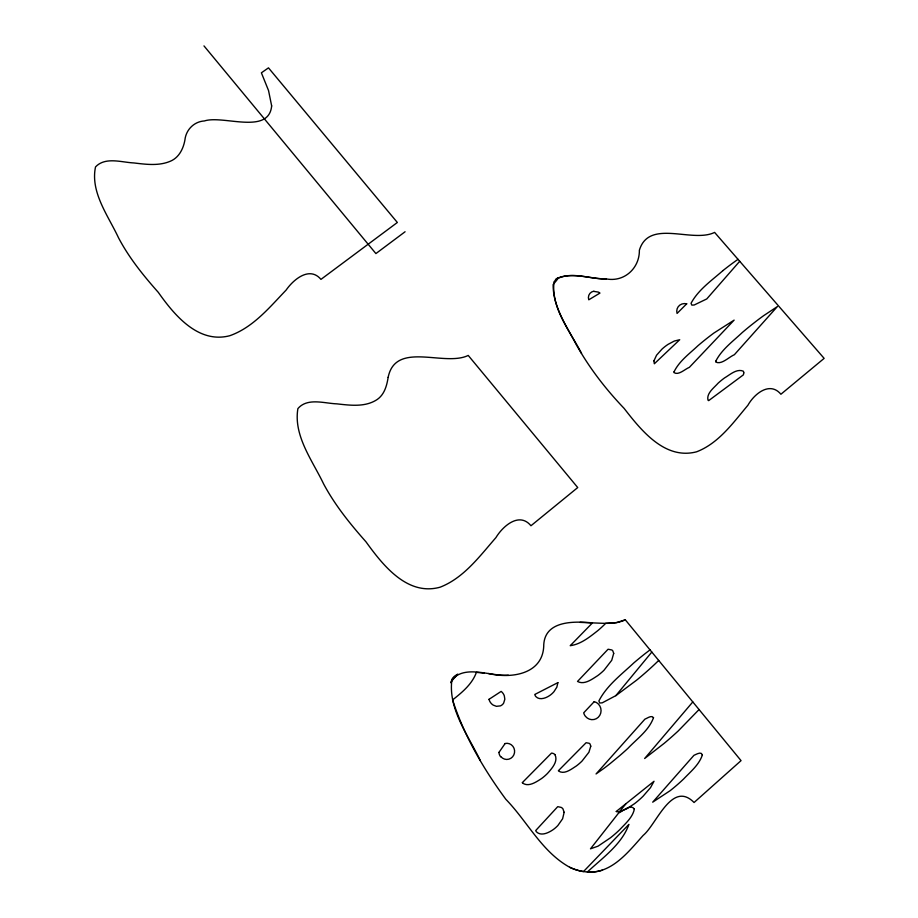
<?xml version="1.0" encoding="UTF-8"?>
<svg xmlns="http://www.w3.org/2000/svg" width="918" height="918" viewBox="0 0 918 918"><rect width="100%" height="100%" fill="white"/><g stroke="black" fill="none" stroke-linecap="round" stroke-linejoin="round"><path stroke-width="1.38" d="M498.944 752.416L504.992 743.706M616.265 811.569A6.449 6.139 80.8 0 0 619.684 811.501L625.881 803.778M650.024 649.887L645.859 653.065A390.586 355.323 74.7 0 0 633.73 662.991C621.302 674.673 606.764 685.528 598.88 700.973L599.729 703.016L602.242 702.832L615.84 695.649L651.814 652.067M699.057 709.545L678.241 730.946A388.647 381.762 4.2 0 1 664.15 743.362L644.643 758.509L692.803 701.937M739.713 261.274L706.768 298.935L694.192 305.005L691.851 305.12L691.036 303.307C698.3 289.721 711.657 280.552 722.994 270.558M522.285 782.675L551.5 753.116A5.451 5.256 84.2 0 1 555.126 754.757M686.71 303.801L677.059 313.44A8.411 7.941 32 0 1 686.71 303.824M658.711 660.455L654.913 664.104A347.36 339.476 5.6 0 1 636.53 680.227L615.84 695.649M616.299 811.443L654.029 781.264L650.495 787.678L643.036 796.285A91.089 87.761 79.1 0 1 634.418 803.755L626.409 808.976L619.719 811.615M405.079 231.761L375.898 253.575L203.98 45.9M738.015 259.324L734.17 262.055A350.332 322.264 52.3 0 0 722.994 270.558M488.996 699.332L501.148 691.403A9.719 9.467 87.9 0 1 504.303 695.81L504.831 699.229L503.649 703.119A7.16 6.977 87.5 0 1 500.379 705.885L496.42 706.321L493.241 705.127A9.65 9.409 87.3 0 1 489.007 699.344M625.307 619.811L616.621 622.611L605.685 623.345A113.166 111.503 52 0 1 597.939 630.528C589.712 636.966 580.91 644.252 570.227 645.687L592.466 622.897C603.401 623.173 615.117 624.722 625.307 619.811L741.044 760.632L694.065 802.504C671.907 779.979 656.577 824.353 643.197 835.38C628.589 851.583 611.801 873.833 587.359 872.008C602.61 857.779 621.934 844.273 628.887 824.41L583.469 871.584A52.865 50.306 83.6 0 1 569.653 867.246C541.781 851.789 527.471 821.564 505.841 799.303C483.579 769.032 464.141 735.857 452.585 699.941C462.087 692.401 472.219 684.082 476.385 672.378L484.383 673.078M602.483 870.149C591.708 873.695 579.763 872.1 569.642 867.258M593.889 291.396L598.295 292.085A8.583 8.17 25.3 0 1 599.959 293.072L588.771 299.807A7.046 6.713 25.3 0 1 593.831 291.178M488.468 673.514C511.957 679.068 543.731 673.984 543.766 644.539C545.269 620.442 574.094 621.165 592.466 622.897L580.038 622.358M606.396 278.934C624.665 282.308 639.685 267.815 639.364 250.258C649.003 218.358 692.275 243.454 714.606 232.403L824.135 358.376L780.908 394.247C769.858 380.97 754.252 393.891 747.906 405.251C733.149 422.762 718.714 443.302 696.601 451.805C664.896 460.136 641.269 430.462 624.102 408.372C605.708 389.14 589.39 367.992 576.355 344.755C566.509 325.89 552.934 306.635 553.129 284.58C555.505 281.585 561.059 275.595 555.482 279.692C570.824 270.443 589.677 279.439 606.396 278.934C590.09 279.015 572.889 271.854 557.146 278.292L554.036 281.769C550.823 308.035 570.067 331.1 581.519 353.35M508.308 675.166C490.407 676.704 465.919 664.322 451.954 679.572A13.185 12.898 -87 0 0 450.945 682.797C452.138 678.781 463.165 670.324 454.651 676.107A10.316 10.087 -86.5 0 0 451.954 679.572C447.777 708.627 468.26 735.421 480.275 760.494M522.445 782.905C528.366 787.541 536.341 781.918 541.551 778.556A50.72 49.102 87.5 0 0 547.484 773.438C551.695 768.63 558.316 761.665 555.046 754.837M500.643 756.776A7.826 7.562 89.1 0 1 498.944 752.404M504.946 743.523A8.09 7.814 89 0 1 514.023 748.285A8.09 7.814 89 0 1 510.878 758.279A8.09 7.814 89 0 1 500.849 756.604M564.145 812.327L562.608 818.787L557.903 825.477A33.553 32.141 87.9 0 1 553.095 829.688C548.574 832.787 541.172 836.482 536.468 831.857A5.278 5.026 88.4 0 1 535.71 830.538L557.742 806.647L561.173 807.404A5.416 5.175 86 0 1 562.906 808.804L564.145 812.327M613.706 653.375L611.732 660.294L604.033 670.209A60.921 59.475 69.3 0 1 597.675 675.648C592.041 679.228 584.307 685.207 577.514 681.443L608.072 649.233L611.767 649.955A3.764 3.649 69 0 1 612.788 650.828L613.706 653.375M557.88 682.636L556.847 687.157L553.956 691.69A22.916 22.33 79.4 0 1 549.48 695.672C545.671 698.242 539.474 700.457 535.802 696.555A5.336 5.187 80.7 0 1 534.792 694.456L557.88 682.636M743.787 372.846L743.396 374.842L708.685 400.615A2.088 1.985 39.3 0 1 707.973 400.076C706.355 393.191 714.078 387.775 718.14 383.15A85.695 80.807 45 0 1 724.566 377.906C729.936 374.785 736.718 368.382 743.247 371.159A1.962 1.847 38.6 0 1 743.534 371.606L743.787 372.846M590.767 746.185L588.92 752.244L582.058 761.033A56.48 54.678 82.5 0 1 576.355 765.968C571.489 769.032 564.455 774.872 558.672 771.097A2.972 2.846 83.8 0 1 558.408 770.707L586.12 742.708L589.184 743.282A3.075 2.961 79.7 0 1 590.022 743.993L590.767 746.185M674.053 371.813L674.019 372.616C678.609 375.657 684.943 369.059 689.372 367.349L734.136 320.118L713.894 333.039A328.793 304.156 55.6 0 0 697.932 345.742C689.441 353.751 679.228 361.095 674.053 371.813M653.513 717.646C649.049 730.361 636.84 738.887 627.832 748.434A329.746 326.751 -5.8 0 1 619.73 755.629L610.263 763.478A266.197 265.704 55.5 0 1 603.78 768.469L596.057 773.954L644.918 719.138C647.27 718.346 651.573 714.778 653.513 717.646M271.659 105.914C268.848 135.29 223.189 114.842 204.404 120.947C194.031 121.543 185.964 129.84 184.931 139.915C183.371 148.739 178.964 157.758 170.174 161.304C158.688 166.135 145.893 164.368 133.902 162.945C121.474 162.371 105.306 156.553 95.518 166.927C90.171 192.252 108.267 215.799 118.514 237.785C129.059 257.855 143.334 275.48 158.309 292.372C174.466 315.218 198.265 343.975 229.798 335.713C253.116 327.496 269.525 307.369 286.141 290.054C293.576 279.336 309.687 265.933 320.956 279.382L397.345 222.477L268.481 67.852L261.389 72.82L268.538 90.549L271.659 105.914M715.799 361.153L715.73 362.025C721.559 365.066 728.926 356.964 734.377 354.704L777.397 306.543L763.558 315.735A355.828 325.752 55.4 0 0 756.191 321.22L750.844 325.42A404.035 368.026 57 0 0 742.387 332.431C732.977 341.301 721.755 349.414 715.799 361.153M634.338 809.16C632.582 817.582 625.342 823.607 619.742 829.677A131.802 127.499 84.7 0 1 610.504 837.767L598.02 846.178L590.492 848.817L618.548 813.107C622.565 811.271 631.045 803.468 634.338 809.16M653.937 360.831L654.316 363.792L679.71 339.729L674.351 341.037L668.166 344.307A51.683 49.113 37.8 0 0 661.924 349.173L656.554 355.22L653.937 360.831M388.153 377.321C386.845 385.514 384.539 394.315 377.355 399.387C365.467 407.443 350.24 405.331 336.803 403.851C324.203 403.381 307.381 397.46 297.891 408.613C293.312 435.798 312.464 460.538 323.652 483.993C334.99 505.198 350.102 523.891 365.972 541.804C382.909 565.236 407.305 596.344 440.17 587.176C463.888 577.915 479.689 556.193 495.915 537.615C502.88 526.094 519.29 511.567 530.96 525.75L577.732 487.561L468.226 355.427C444.496 367.097 395.669 340.498 388.153 377.321M702.316 755.078C699.08 764.866 690.451 771.774 683.566 779.049A202.327 197.886 71.2 0 1 670.174 790.662L652.698 802.171L693.928 755.342C696.108 754.435 701.673 750.947 702.316 755.078M594.221 701.65L583.687 712.827A9.077 8.755 76.5 0 0 585.454 716.338A9.134 8.813 76.5 0 0 599.787 715.34A9.134 8.813 76.5 0 0 594.221 701.627"/></g></svg>
